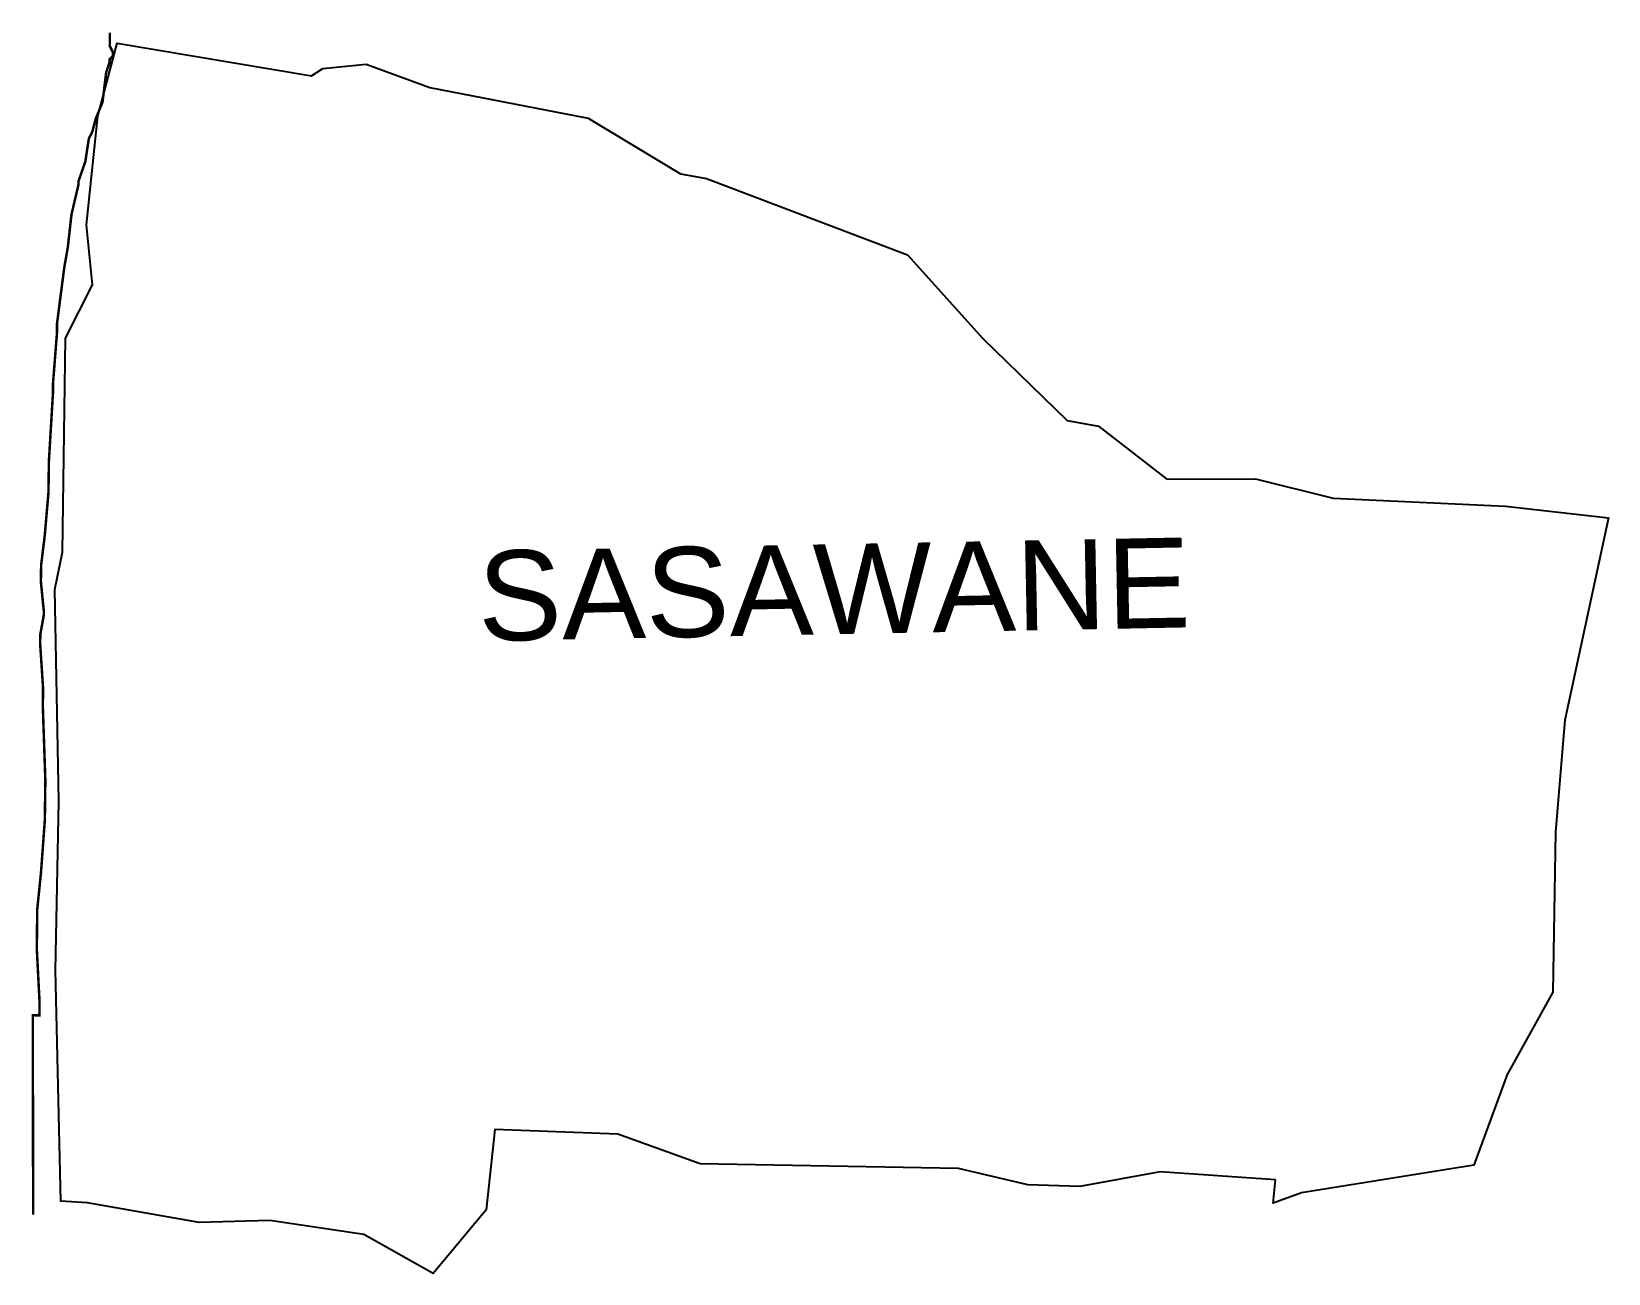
# Model space of a CAD drawing. Header units: metres. Extents: x 274835 to 276741, y 2077873 to 2079374.
import ezdxf

# ---------------------------------------------------------------- set-up
doc = ezdxf.new("R2010")
doc.units = ezdxf.units.M
for name, color, linetype in [('HIGH TIDE LINE', 6, 'Continuous'), ('village', 3, 'Continuous'), ('VILLAGE NAME', 250, 'Continuous')]:
    doc.layers.add(name, color=color, linetype=linetype)
doc.styles.get("Standard").update_dxf_attribs({"font": 'simplex.shx'})

msp = doc.modelspace()

# ---------------------------------------------------------------- linework, layer by layer
at = {"layer": 'HIGH TIDE LINE', "lineweight": 0}
msp.add_lwpolyline([(274837.3, 2077944.4, 3, 3, 0), (274836.8, 2078185.5, 3, 3, 0), (274840.8, 2078185.4, 3, 3, 0), (274844.8, 2078185.4, 3, 3, 0), (274845, 2078201.4, 3, 3, 0), (274841.7, 2078265.4, 3, 3, 0), (274842.2, 2078313.4, 3, 3, 0), (274846.7, 2078357.4, 3, 3, 0), (274851.4, 2078421.4, 3, 3, 0), (274852, 2078469.4, 3, 3, 0), (274849, 2078557.4, 3, 3, 0), (274849.2, 2078581.4, 3, 3, 0), (274845.8, 2078633.5, 3, 3, 0), (274845.9, 2078645.5, 3, 3, 0), (274850.2, 2078669.4, 3, 3, 0), (274850.2, 2078673.4, 3, 3, 0), (274846.6, 2078709.5, 3, 3, 0), (274846.8, 2078721.5, 3, 3, 0), (274846.9, 2078729.5, 3, 3, 0), (274851.3, 2078765.4, 3, 3, 0), (274855.8, 2078817.4, 3, 3, 0), (274856.1, 2078841.4, 3, 3, 0), (274856.2, 2078853.4, 3, 3, 0), (274861.2, 2078937.4, 3, 3, 0), (274861.3, 2078945.4, 3, 3, 0), (274861.3, 2078949.4, 3, 3, 0), (274866, 2079009.3, 3, 3, 0), (274866.1, 2079021.3, 3, 3, 0), (274874.9, 2079089.3, 3, 3, 0), (274879.1, 2079113.2, 3, 3, 0), (274883.6, 2079153.2, 3, 3, 0), (274892, 2079189.1, 3, 3, 0), (274892, 2079193.1, 3, 3, 0), (274900.3, 2079217, 3, 3, 0), (274904.6, 2079245, 3, 3, 0), (274908.7, 2079252.9, 3, 3, 0), (274912.9, 2079268.9, 3, 3, 0), (274921.1, 2079288.8, 3, 3, 0), (274925.5, 2079324.8, 3, 3, 0), (274929.6, 2079336.7, 3, 3, 0), (274929.7, 2079340.7, 3, 3, 0), (274933.7, 2079344.7, 3, 3, 0), (274933.8, 2079348.7, 3, 3, 0), (274929.8, 2079356.7, 3, 3, 0), (274929.9, 2079360.7, 3, 3, 0), (274929.9, 2079364.7, 3, 3, 0), (274930, 2079368.7, 3, 3, 0), (274930, 2079372.7, 3, 3, 0)], format="xyseb", dxfattribs=at)
at = {"layer": 'village', "color": 3}
msp.add_polyline3d([(276338.2, 2077986.7, 0), (276199.1, 2077996.3, 0), (276101.9, 2077978.5, 0), (276039, 2077980.6, 0), (275955.4, 2078000.4, 0), (275643.2, 2078005.8, 0), (275543.7, 2078041.8, 0), (275395.3, 2078047.2, 0), (275384.8, 2077950.4, 0), (275320.5, 2077873.4, 0), (275236.7, 2077920.5, 0), (275123.3, 2077937.4, 0), (275037.8, 2077934.9, 0), (274903.1, 2077958.7, 0), (274870.8, 2077960.6, 0), (274864.2, 2078239.7, 0), (274868.5, 2078444.1, 0), (274863.3, 2078699.9, 0), (274872.8, 2078745, 0), (274876.5, 2079003.7, 0), (274908.9, 2079068.1, 0), (274901.8, 2079140.5, 0), (274915.5, 2079271.8, 0), (274938.6, 2079360.1, 0), (275173.5, 2079320.7, 0), (275187.1, 2079329.6, 0), (275239.7, 2079334.9, 0), (275316.4, 2079306.6, 0), (275507.7, 2079269.7, 0), (275619.4, 2079202.2, 0), (275650.9, 2079196.7, 0), (275893.9, 2079104.5, 0), (275984.6, 2079003.2, 0), (276086.7, 2078904.3, 0), (276124.6, 2078897.4, 0), (276207.2, 2078833.3, 0), (276314.3, 2078833.7, 0), (276408, 2078810.4, 0), (276616.2, 2078800.6, 0), (276740.7, 2078786.7, 0), (276687.8, 2078542.1, 0), (276676.7, 2078407.1, 0), (276673.4, 2078213.4, 0), (276618.1, 2078113.9, 0), (276578.1, 2078004.4, 0), (276369.6, 2077970.8, 0), (276335.5, 2077958.3, 0)], close=True, dxfattribs=at)

# ---------------------------------------------------------------- texts
at = {"layer": 'VILLAGE NAME', "insert": (275373.5, 2078746.4), "char_height": 108.748, "attachment_point": 1, "rotation": 1.1028}
msp.add_mtext_dynamic_manual_height_columns('{\\fArial|b0|i0|c0|p34;SASAWANE}', width=726.929, gutter_width=543.7, heights=[0], dxfattribs=at)

doc.saveas('drawing.dxf')
